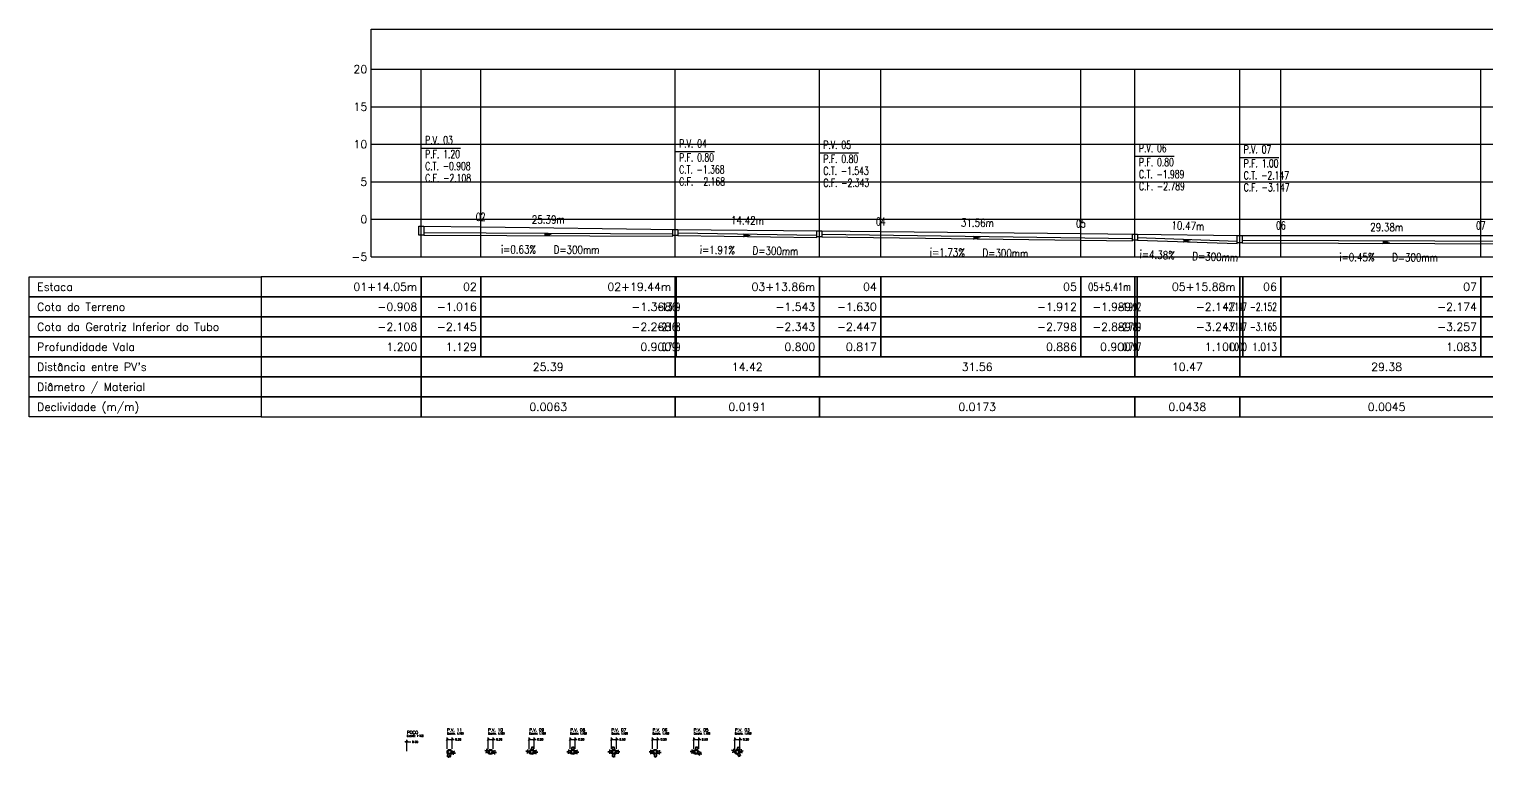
# Model space of a CAD drawing. Extents: x -6997814 to 14282083, y -16 to 289481930.
# Drawn here: x 363444.2 to 363589.9, y 7352397.7 to 7352470.5 of the extents above; entities that cross this region are included whole.
import ezdxf
from ezdxf.enums import TextEntityAlignment as Align

# ---------------------------------------------------------------- set-up
doc = ezdxf.new("R2010")
doc.units = 0
doc.header["$LTSCALE"] = 6.5
doc.header["$PDMODE"] = 3
doc.header["$PDSIZE"] = -0.3
doc.layers.get('0').update_dxf_attribs({"linetype": 'CONTINUOUS'})
doc.layers.get('Defpoints').update_dxf_attribs({"linetype": 'CONTINUOUS'})
for name, color, linetype in [('DETALHE_POCO_COT', 8, 'CONTINUOUS'), ('DETALHE_POCO_FOR', 7, 'CONTINUOUS'), ('DETALHE_POCO_TIT', 5, 'CONTINUOUS'), ('DETALHE_POCO_TUB', 4, 'CONTINUOUS'), ('DETALHE_POCO_TXT', 7, 'CONTINUOUS'), ('PS_IND_COMPRIMENTO', 7, 'CONTINUOUS'), ('PS_IND_DIAMETRO', 7, 'CONTINUOUS'), ('PS_IND_FLUXO', 3, 'CONTINUOUS'), ('PS_IND_INCLINACAO', 7, 'CONTINUOUS'), ('PS_PERFIL_CAIXAS', 7, 'CONTINUOUS'), ('PS_PERFIL_COTA_LIN', 7, 'CONTINUOUS'), ('PS_PERFIL_COTA_TXT', 5, 'CONTINUOUS'), ('PS_PERFIL_GRADE', 8, 'CONTINUOUS'), ('PS_PERFIL_TERRENO', 3, 'CONTINUOUS'), ('PS_PERFIL_TUBO', 7, 'CONTINUOUS'), ('PS_PONTOS_IDENTIFICACAO_LIN', 7, 'CONTINUOUS'), ('PS_PONTOS_IDENTIFICACAO_TXT', 7, 'CONTINUOUS')]:
    doc.layers.add(name, color=color, linetype=linetype)
doc.styles.add('ROMANS', font='romans.shx')
doc.styles.get("Standard").update_dxf_attribs({"font": 'simplex.shx'})
doc.dimstyles.get("Standard").update_dxf_attribs({"dimtxt": 0.18, "dimasz": 0.18, "dimexe": 0.18, "dimexo": 0.0625, "dimgap": 0.09, "dimtad": 0, "dimtih": 1, "dimtoh": 1, "dimdec": 4, "dimzin": 0, "dimdsep": 46, "dimtxsty": 'Standard', "dimcen": 0.09, "dimadec": 0, "dimazin": 0, "dimtfac": 1, "dimtdec": 4, "dimtofl": 0, "dimtmove": 0, "dimatfit": 3, "dimfxl": 1, "dimtolj": 1, "dimtzin": 0, "dimarcsym": 0})

# ---------------------------------------------------------------- blocks, each defined once
blk = doc.blocks.new('*U291')
at = {"layer": 'PS_PERFIL_GRADE', "linetype": 'Continuous', "lineweight": -2}
for p, q in [((0, 0), (0, 18.75)), ((0, 18.75), (241.95, 18.75)), ((5, 0), (5, 18.75)), ((10.95, 0), (10.95, 18.75)), ((30.39, 0), (30.39, 18.75)), ((30.39, 0), (30.39, 18.75)), ((44.81, 0), (44.81, 18.75)), ((44.81, 0), (44.81, 18.75)), ((50.95, 0), (50.95, 18.75)), ((70.95, 0), (70.95, 18.75)), ((76.36, 0), (76.36, 18.75)), ((76.36, 0), (76.36, 18.75)), ((86.83, 0), (86.83, 18.75)), ((86.83, 0), (86.83, 18.75)), ((90.95, 0), (90.95, 18.75)), ((110.95, 0), (110.95, 18.75)), ((0, 15), (241.95, 15)), ((0, 11.25), (241.95, 11.25)), ((0, 7.5), (241.95, 7.5)), ((0, 3.75), (241.95, 3.75)), ((0, 0), (241.95, 0))]:
    blk.add_line(p, q, dxfattribs=at)
blk.add_lwpolyline([(0, 18.75), (0, 22.75), (241.95, 22.75), (241.95, 18.75)], dxfattribs=at)
at = {"layer": 'PS_PERFIL_GRADE', "lineweight": -2, "style": 'ROMANS'}
for s, p in [('20', (-0.4, 18.75)), ('15', (-0.4, 15)), ('10', (-0.4, 11.25)), ('5', (-0.4, 7.5)), ('0', (-0.4, 3.75)), ('-5', (-0.4, 0))]:
    blk.add_text(s, height=0.8, dxfattribs=at).set_placement(p, align=Align.MIDDLE_RIGHT)
blk = doc.blocks.new('_OBLIQUE')
at = {"color": 0, "linetype": 'ByBlock'}
blk.add_line((-0.5, -0.5), (0.5, 0.5), dxfattribs=at)
blk = doc.blocks.new('*D292')
at = {"layer": 'Defpoints', "color": 0, "lineweight": -2, "transparency": 16777216}
for p in [(363481.96, 7352399.28), (363481.96, 7352398.28), (363481.96, 7352398.28)]:
    blk.add_point(p, dxfattribs=at)
at = {"layer": 'DETALHE_POCO_COT', "color": 0, "lineweight": -2, "transparency": 16777216}
for p, q in [((363481.96, 7352399.28), (363481.76, 7352399.28)), ((363481.96, 7352398.35), (363481.96, 7352399.48)), ((363481.96, 7352398.35), (363481.96, 7352399.48)), ((363481.96, 7352399.28), (363482.36, 7352399.28))]:
    blk.add_line(p, q, dxfattribs=at)
at = {"layer": 'DETALHE_POCO_COT', "color": 0, "lineweight": -2, "transparency": 16777216, "xscale": 0.2, "yscale": 0.2, "zscale": 0.2}
blk.add_blockref('_OBLIQUE', (363481.96, 7352399.28), dxfattribs=at)
at = {"layer": 'DETALHE_POCO_COT', "color": 0, "lineweight": -2, "transparency": 16777216, "xscale": 0.2, "yscale": 0.2, "zscale": 0.2, "rotation": 180}
blk.add_blockref('_OBLIQUE', (363481.96, 7352399.28), dxfattribs=at)
at = {"layer": 'DETALHE_POCO_COT', "color": 0, "lineweight": -2, "transparency": 16777216, "insert": (363482.77, 7352399.28), "char_height": 0.2, "attachment_point": 5}
blk.add_mtext('\\A1;0.00', dxfattribs=at)
blk = doc.blocks.new('*D294')
at = {"layer": 'Defpoints', "color": 0, "lineweight": -2, "transparency": 16777216}
for p in [(363486.47, 7352399.53), (363485.97, 7352398.53), (363486.47, 7352398.53)]:
    blk.add_point(p, dxfattribs=at)
at = {"layer": 'DETALHE_POCO_COT', "color": 0, "lineweight": -2, "transparency": 16777216}
for p, q in [((363485.97, 7352398.6), (363485.97, 7352399.73)), ((363485.97, 7352399.53), (363486.47, 7352399.53)), ((363486.47, 7352398.6), (363486.47, 7352399.73)), ((363486.47, 7352399.53), (363486.67, 7352399.53))]:
    blk.add_line(p, q, dxfattribs=at)
at = {"layer": 'DETALHE_POCO_COT', "color": 0, "lineweight": -2, "transparency": 16777216, "xscale": 0.2, "yscale": 0.2, "zscale": 0.2, "rotation": 180}
blk.add_blockref('_OBLIQUE', (363485.97, 7352399.53), dxfattribs=at)
at = {"layer": 'DETALHE_POCO_COT', "color": 0, "lineweight": -2, "transparency": 16777216, "xscale": 0.2, "yscale": 0.2, "zscale": 0.2}
blk.add_blockref('_OBLIQUE', (363486.47, 7352399.53), dxfattribs=at)
at = {"layer": 'DETALHE_POCO_COT', "color": 0, "lineweight": -2, "transparency": 16777216, "insert": (363487.08, 7352399.53), "char_height": 0.2, "attachment_point": 5}
blk.add_mtext('\\A1;0.50', dxfattribs=at)
blk = doc.blocks.new('*D301')
at = {"layer": 'Defpoints', "color": 0, "lineweight": -2, "transparency": 16777216}
for p in [(363490.57, 7352399.53), (363490.07, 7352398.53), (363490.57, 7352398.53)]:
    blk.add_point(p, dxfattribs=at)
at = {"layer": 'DETALHE_POCO_COT', "color": 0, "lineweight": -2, "transparency": 16777216}
for p, q in [((363490.07, 7352398.6), (363490.07, 7352399.73)), ((363490.07, 7352399.53), (363490.57, 7352399.53)), ((363490.57, 7352398.6), (363490.57, 7352399.73)), ((363490.57, 7352399.53), (363490.77, 7352399.53))]:
    blk.add_line(p, q, dxfattribs=at)
at = {"layer": 'DETALHE_POCO_COT', "color": 0, "lineweight": -2, "transparency": 16777216, "xscale": 0.2, "yscale": 0.2, "zscale": 0.2, "rotation": 180}
blk.add_blockref('_OBLIQUE', (363490.07, 7352399.53), dxfattribs=at)
at = {"layer": 'DETALHE_POCO_COT', "color": 0, "lineweight": -2, "transparency": 16777216, "xscale": 0.2, "yscale": 0.2, "zscale": 0.2}
blk.add_blockref('_OBLIQUE', (363490.57, 7352399.53), dxfattribs=at)
at = {"layer": 'DETALHE_POCO_COT', "color": 0, "lineweight": -2, "transparency": 16777216, "insert": (363491.18, 7352399.53), "char_height": 0.2, "attachment_point": 5}
blk.add_mtext('\\A1;0.50', dxfattribs=at)
blk = doc.blocks.new('*D307')
at = {"layer": 'Defpoints', "color": 0, "lineweight": -2, "transparency": 16777216}
for p in [(363494.69, 7352399.53), (363494.19, 7352398.53), (363494.69, 7352398.53)]:
    blk.add_point(p, dxfattribs=at)
at = {"layer": 'DETALHE_POCO_COT', "color": 0, "lineweight": -2, "transparency": 16777216}
for p, q in [((363494.19, 7352398.6), (363494.19, 7352399.73)), ((363494.19, 7352399.53), (363494.69, 7352399.53)), ((363494.69, 7352398.6), (363494.69, 7352399.73)), ((363494.69, 7352399.53), (363494.89, 7352399.53))]:
    blk.add_line(p, q, dxfattribs=at)
at = {"layer": 'DETALHE_POCO_COT', "color": 0, "lineweight": -2, "transparency": 16777216, "xscale": 0.2, "yscale": 0.2, "zscale": 0.2, "rotation": 180}
blk.add_blockref('_OBLIQUE', (363494.19, 7352399.53), dxfattribs=at)
at = {"layer": 'DETALHE_POCO_COT', "color": 0, "lineweight": -2, "transparency": 16777216, "xscale": 0.2, "yscale": 0.2, "zscale": 0.2}
blk.add_blockref('_OBLIQUE', (363494.69, 7352399.53), dxfattribs=at)
at = {"layer": 'DETALHE_POCO_COT', "color": 0, "lineweight": -2, "transparency": 16777216, "insert": (363495.29, 7352399.53), "char_height": 0.2, "attachment_point": 5}
blk.add_mtext('\\A1;0.50', dxfattribs=at)
blk = doc.blocks.new('*D314')
at = {"layer": 'Defpoints', "color": 0, "lineweight": -2, "transparency": 16777216}
for p in [(363498.79, 7352399.53), (363498.29, 7352398.53), (363498.79, 7352398.53)]:
    blk.add_point(p, dxfattribs=at)
at = {"layer": 'DETALHE_POCO_COT', "color": 0, "lineweight": -2, "transparency": 16777216}
for p, q in [((363498.29, 7352398.6), (363498.29, 7352399.73)), ((363498.29, 7352399.53), (363498.79, 7352399.53)), ((363498.79, 7352398.6), (363498.79, 7352399.73)), ((363498.79, 7352399.53), (363498.99, 7352399.53))]:
    blk.add_line(p, q, dxfattribs=at)
at = {"layer": 'DETALHE_POCO_COT', "color": 0, "lineweight": -2, "transparency": 16777216, "xscale": 0.2, "yscale": 0.2, "zscale": 0.2, "rotation": 180}
blk.add_blockref('_OBLIQUE', (363498.29, 7352399.53), dxfattribs=at)
at = {"layer": 'DETALHE_POCO_COT', "color": 0, "lineweight": -2, "transparency": 16777216, "xscale": 0.2, "yscale": 0.2, "zscale": 0.2}
blk.add_blockref('_OBLIQUE', (363498.79, 7352399.53), dxfattribs=at)
at = {"layer": 'DETALHE_POCO_COT', "color": 0, "lineweight": -2, "transparency": 16777216, "insert": (363499.39, 7352399.53), "char_height": 0.2, "attachment_point": 5}
blk.add_mtext('\\A1;0.50', dxfattribs=at)
blk = doc.blocks.new('*D320')
at = {"layer": 'Defpoints', "color": 0, "lineweight": -2, "transparency": 16777216}
for p in [(363502.9, 7352399.53), (363502.4, 7352398.53), (363502.9, 7352398.53)]:
    blk.add_point(p, dxfattribs=at)
at = {"layer": 'DETALHE_POCO_COT', "color": 0, "lineweight": -2, "transparency": 16777216}
for p, q in [((363502.4, 7352398.6), (363502.4, 7352399.73)), ((363502.4, 7352399.53), (363502.9, 7352399.53)), ((363502.9, 7352398.6), (363502.9, 7352399.73)), ((363502.9, 7352399.53), (363503.1, 7352399.53))]:
    blk.add_line(p, q, dxfattribs=at)
at = {"layer": 'DETALHE_POCO_COT', "color": 0, "lineweight": -2, "transparency": 16777216, "xscale": 0.2, "yscale": 0.2, "zscale": 0.2, "rotation": 180}
blk.add_blockref('_OBLIQUE', (363502.4, 7352399.53), dxfattribs=at)
at = {"layer": 'DETALHE_POCO_COT', "color": 0, "lineweight": -2, "transparency": 16777216, "xscale": 0.2, "yscale": 0.2, "zscale": 0.2}
blk.add_blockref('_OBLIQUE', (363502.9, 7352399.53), dxfattribs=at)
at = {"layer": 'DETALHE_POCO_COT', "color": 0, "lineweight": -2, "transparency": 16777216, "insert": (363503.5, 7352399.53), "char_height": 0.2, "attachment_point": 5}
blk.add_mtext('\\A1;0.50', dxfattribs=at)
blk = doc.blocks.new('*D327')
at = {"layer": 'Defpoints', "color": 0, "lineweight": -2, "transparency": 16777216}
for p in [(363507.01, 7352399.53), (363506.51, 7352398.53), (363507.01, 7352398.53)]:
    blk.add_point(p, dxfattribs=at)
at = {"layer": 'DETALHE_POCO_COT', "color": 0, "lineweight": -2, "transparency": 16777216}
for p, q in [((363506.51, 7352398.6), (363506.51, 7352399.73)), ((363506.51, 7352399.53), (363507.01, 7352399.53)), ((363507.01, 7352398.6), (363507.01, 7352399.73)), ((363507.01, 7352399.53), (363507.21, 7352399.53))]:
    blk.add_line(p, q, dxfattribs=at)
at = {"layer": 'DETALHE_POCO_COT', "color": 0, "lineweight": -2, "transparency": 16777216, "xscale": 0.2, "yscale": 0.2, "zscale": 0.2, "rotation": 180}
blk.add_blockref('_OBLIQUE', (363506.51, 7352399.53), dxfattribs=at)
at = {"layer": 'DETALHE_POCO_COT', "color": 0, "lineweight": -2, "transparency": 16777216, "xscale": 0.2, "yscale": 0.2, "zscale": 0.2}
blk.add_blockref('_OBLIQUE', (363507.01, 7352399.53), dxfattribs=at)
at = {"layer": 'DETALHE_POCO_COT', "color": 0, "lineweight": -2, "transparency": 16777216, "insert": (363507.62, 7352399.53), "char_height": 0.2, "attachment_point": 5}
blk.add_mtext('\\A1;0.50', dxfattribs=at)
blk = doc.blocks.new('*D334')
at = {"layer": 'Defpoints', "color": 0, "lineweight": -2, "transparency": 16777216}
for p in [(363511.13, 7352399.53), (363510.63, 7352398.53), (363511.13, 7352398.53)]:
    blk.add_point(p, dxfattribs=at)
at = {"layer": 'DETALHE_POCO_COT', "color": 0, "lineweight": -2, "transparency": 16777216}
for p, q in [((363510.63, 7352398.6), (363510.63, 7352399.73)), ((363510.63, 7352399.53), (363511.13, 7352399.53)), ((363511.13, 7352398.6), (363511.13, 7352399.73)), ((363511.13, 7352399.53), (363511.33, 7352399.53))]:
    blk.add_line(p, q, dxfattribs=at)
at = {"layer": 'DETALHE_POCO_COT', "color": 0, "lineweight": -2, "transparency": 16777216, "xscale": 0.2, "yscale": 0.2, "zscale": 0.2, "rotation": 180}
blk.add_blockref('_OBLIQUE', (363510.63, 7352399.53), dxfattribs=at)
at = {"layer": 'DETALHE_POCO_COT', "color": 0, "lineweight": -2, "transparency": 16777216, "xscale": 0.2, "yscale": 0.2, "zscale": 0.2}
blk.add_blockref('_OBLIQUE', (363511.13, 7352399.53), dxfattribs=at)
at = {"layer": 'DETALHE_POCO_COT', "color": 0, "lineweight": -2, "transparency": 16777216, "insert": (363511.73, 7352399.53), "char_height": 0.2, "attachment_point": 5}
blk.add_mtext('\\A1;0.50', dxfattribs=at)
blk = doc.blocks.new('*D341')
at = {"layer": 'Defpoints', "color": 0, "lineweight": -2, "transparency": 16777216}
for p in [(363515.24, 7352399.53), (363514.74, 7352398.53), (363515.24, 7352398.53)]:
    blk.add_point(p, dxfattribs=at)
at = {"layer": 'DETALHE_POCO_COT', "color": 0, "lineweight": -2, "transparency": 16777216}
for p, q in [((363514.74, 7352398.6), (363514.74, 7352399.73)), ((363514.74, 7352399.53), (363515.24, 7352399.53)), ((363515.24, 7352398.6), (363515.24, 7352399.73)), ((363515.24, 7352399.53), (363515.44, 7352399.53))]:
    blk.add_line(p, q, dxfattribs=at)
at = {"layer": 'DETALHE_POCO_COT', "color": 0, "lineweight": -2, "transparency": 16777216, "xscale": 0.2, "yscale": 0.2, "zscale": 0.2, "rotation": 180}
blk.add_blockref('_OBLIQUE', (363514.74, 7352399.53), dxfattribs=at)
at = {"layer": 'DETALHE_POCO_COT', "color": 0, "lineweight": -2, "transparency": 16777216, "xscale": 0.2, "yscale": 0.2, "zscale": 0.2}
blk.add_blockref('_OBLIQUE', (363515.24, 7352399.53), dxfattribs=at)
at = {"layer": 'DETALHE_POCO_COT', "color": 0, "lineweight": -2, "transparency": 16777216, "insert": (363515.85, 7352399.53), "char_height": 0.2, "attachment_point": 5}
blk.add_mtext('\\A1;0.50', dxfattribs=at)

msp = doc.modelspace()

# ---------------------------------------------------------------- linework, layer by layer
at = {"layer": 'DETALHE_POCO_FOR', "linetype": 'Continuous', "lineweight": -2}
for centre, radius in [((363486.22385, 7352398.2806), 0.25), ((363486.22385, 7352398.2806), 0.15), ((363490.32242, 7352398.2806), 0.25), ((363490.32242, 7352398.2806), 0.15), ((363494.43671, 7352398.2806), 0.25), ((363494.43671, 7352398.2806), 0.15), ((363498.53528, 7352398.2806), 0.25), ((363498.53528, 7352398.2806), 0.15), ((363502.64956, 7352398.2806), 0.25), ((363502.64956, 7352398.2806), 0.15), ((363506.76385, 7352398.2806), 0.25), ((363506.76385, 7352398.2806), 0.15), ((363510.87814, 7352398.2806), 0.25), ((363510.87814, 7352398.2806), 0.15), ((363514.99242, 7352398.2806), 0.25), ((363514.99242, 7352398.2806), 0.15)]:
    msp.add_circle(centre, radius, dxfattribs=at)
at = {"layer": 'DETALHE_POCO_TUB', "linetype": 'Continuous', "lineweight": -2}
for points in [[(363494.62501, 7352398.70137), (363494.56478, 7352398.40747), (363494.36885, 7352398.44762), (363494.42908, 7352398.74152)], [(363494.66419, 7352398.69334), (363494.54664, 7352398.71743), (363494.54712, 7352398.81941), (363494.50697, 7352398.62348), (363494.50745, 7352398.72546), (363494.38989, 7352398.74955)], [(363498.69755, 7352398.72306), (363498.5777, 7352398.72904), (363498.56271, 7352398.82992), (363498.55274, 7352398.63017), (363498.53775, 7352398.73104), (363498.4179, 7352398.73703)], [(363498.6576, 7352398.72505), (363498.64264, 7352398.42543), (363498.44289, 7352398.4354), (363498.45785, 7352398.73503)], [(363502.69883, 7352398.7493), (363502.58115, 7352398.72582), (363502.54197, 7352398.81998), (363502.58109, 7352398.62384), (363502.54192, 7352398.718), (363502.42424, 7352398.69452)], [(363502.6596, 7352398.74147), (363502.71829, 7352398.44727), (363502.52215, 7352398.40814), (363502.46346, 7352398.70235)], [(363511.0637, 7352398.71381), (363510.94434, 7352398.72616), (363510.93474, 7352398.82768), (363510.91415, 7352398.62874), (363510.90455, 7352398.73027), (363510.78519, 7352398.74262)], [(363511.02392, 7352398.71792), (363510.99304, 7352398.41952), (363510.7941, 7352398.4401), (363510.82498, 7352398.7385)], [(363515.22651, 7352398.67772), (363515.13386, 7352398.39239), (363514.94363, 7352398.45415), (363515.03628, 7352398.73949)], [(363515.26455, 7352398.66537), (363515.15042, 7352398.70243), (363515.16228, 7352398.80372), (363515.10051, 7352398.61349), (363515.11237, 7352398.71478), (363514.99824, 7352398.75184)], [(363485.94236, 7352397.8715), (363486.11988, 7352397.84175), (363486.12468, 7352397.68886), (363486.17426, 7352397.98473), (363486.17906, 7352397.83183), (363486.35658, 7352397.80208)], [(363486.00153, 7352397.86159), (363486.05112, 7352398.15746), (363486.34699, 7352398.10787), (363486.29741, 7352397.812)], [(363486.63224, 7352398.03933), (363486.33895, 7352398.10241), (363486.40204, 7352398.3957), (363486.69533, 7352398.33262)], [(363486.61963, 7352397.98067), (363486.65748, 7352398.15664), (363486.81043, 7352398.15443), (363486.51714, 7352398.21752), (363486.6701, 7352398.2153), (363486.70795, 7352398.39128)], [(363489.92664, 7352398.58054), (363489.88879, 7352398.40456), (363489.73584, 7352398.40678), (363490.02913, 7352398.34369), (363489.87617, 7352398.3459), (363489.83832, 7352398.16993)], [(363489.91403, 7352398.52188), (363490.20732, 7352398.45879), (363490.14423, 7352398.1655), (363489.85094, 7352398.22859)], [(363490.75574, 7352398.08764), (363490.45716, 7352398.11675), (363490.48627, 7352398.41534), (363490.78485, 7352398.38623)], [(363490.74992, 7352398.02793), (363490.76739, 7352398.20708), (363490.91959, 7352398.22238), (363490.62101, 7352398.25149), (363490.77321, 7352398.26679), (363490.79068, 7352398.44594)], [(363494.00921, 7352398.53328), (363493.99174, 7352398.35413), (363493.83954, 7352398.33883), (363494.13812, 7352398.30972), (363493.98592, 7352398.29441), (363493.96845, 7352398.11526)], [(363494.00339, 7352398.47356), (363494.30197, 7352398.44445), (363494.27286, 7352398.14587), (363493.97427, 7352398.17498)], [(363494.88045, 7352398.11301), (363494.58069, 7352398.12481), (363494.5925, 7352398.42458), (363494.89226, 7352398.41277)], [(363494.87809, 7352398.05305), (363494.88518, 7352398.23291), (363495.03624, 7352398.25699), (363494.73647, 7352398.26879), (363494.88754, 7352398.29287), (363494.89462, 7352398.47273)], [(363498.09389, 7352398.50815), (363498.08681, 7352398.32829), (363497.93574, 7352398.30422), (363498.23551, 7352398.29241), (363498.08445, 7352398.26834), (363498.07736, 7352398.08848)], [(363498.09153, 7352398.4482), (363498.3913, 7352398.43639), (363498.37949, 7352398.13662), (363498.07972, 7352398.14843)], [(363498.97895, 7352398.1128), (363498.67918, 7352398.12475), (363498.69113, 7352398.42451), (363498.9909, 7352398.41256)], [(363498.97656, 7352398.05285), (363498.98373, 7352398.2327), (363499.1348, 7352398.2567), (363498.83504, 7352398.26865), (363498.98612, 7352398.29265), (363498.99329, 7352398.47251)], [(363502.20829, 7352398.50836), (363502.20112, 7352398.3285), (363502.05004, 7352398.3045), (363502.3498, 7352398.29255), (363502.19873, 7352398.26855), (363502.19156, 7352398.08869)], [(363502.2059, 7352398.44841), (363502.50566, 7352398.43646), (363502.49371, 7352398.1367), (363502.19395, 7352398.14865)], [(363502.48177, 7352397.84021), (363502.60154, 7352397.83273), (363502.61526, 7352397.73167), (363502.62774, 7352397.93128), (363502.64146, 7352397.83023), (363502.76123, 7352397.82275)], [(363502.52169, 7352397.83772), (363502.5404, 7352398.13713), (363502.74001, 7352398.12466), (363502.72131, 7352397.82524)], [(363503.10039, 7352398.13309), (363502.80039, 7352398.13143), (363502.79873, 7352398.43143), (363503.09873, 7352398.43309)], [(363503.10072, 7352398.07309), (363503.09972, 7352398.25309), (363503.24955, 7352398.28392), (363502.94956, 7352398.28226), (363503.09939, 7352398.31309), (363503.0984, 7352398.49309)], [(363506.3127, 7352398.48811), (363506.31369, 7352398.30812), (363506.16386, 7352398.27729), (363506.46385, 7352398.27894), (363506.31402, 7352398.24812), (363506.31502, 7352398.06812)], [(363506.31303, 7352398.42811), (363506.61302, 7352398.42977), (363506.61468, 7352398.12978), (363506.31469, 7352398.12812)], [(363506.66765, 7352397.81925), (363506.78709, 7352397.83076), (363506.81659, 7352397.73314), (363506.79741, 7352397.93222), (363506.82691, 7352397.83459), (363506.94635, 7352397.8461)], [(363506.70746, 7352397.82309), (363506.67869, 7352398.1217), (363506.87777, 7352398.14088), (363506.90654, 7352397.84227)], [(363507.20115, 7352398.09684), (363506.90202, 7352398.11964), (363506.92482, 7352398.41877), (363507.22395, 7352398.39597)], [(363507.19659, 7352398.03701), (363507.21027, 7352398.21649), (363507.36211, 7352398.23501), (363507.06298, 7352398.2578), (363507.21483, 7352398.27632), (363507.22851, 7352398.4558)], [(363510.4454, 7352398.52419), (363510.43172, 7352398.34471), (363510.27987, 7352398.3262), (363510.579, 7352398.3034), (363510.42716, 7352398.28489), (363510.41348, 7352398.10541)], [(363510.44084, 7352398.46437), (363510.73997, 7352398.44157), (363510.71717, 7352398.14244), (363510.41804, 7352398.16523)], [(363511.23783, 7352397.97138), (363510.96017, 7352398.08497), (363511.07376, 7352398.36264), (363511.35143, 7352398.24904)], [(363511.21511, 7352397.91585), (363511.28327, 7352398.08244), (363511.43346, 7352398.05341), (363511.1558, 7352398.16701), (363511.30599, 7352398.13798), (363511.37414, 7352398.30457)], [(363514.61636, 7352398.60492), (363514.56748, 7352398.43168), (363514.41497, 7352398.44355), (363514.7037, 7352398.36208), (363514.55119, 7352398.37394), (363514.5023, 7352398.2007)], [(363514.60007, 7352398.54717), (363514.8888, 7352398.4657), (363514.80732, 7352398.17698), (363514.5186, 7352398.25845)], [(363515.14867, 7352397.84691), (363514.98818, 7352398.10038), (363515.15715, 7352398.20737), (363515.31764, 7352397.9539)], [(363515.46241, 7352398.21648), (363515.16759, 7352398.16096), (363515.11207, 7352398.45577), (363515.40688, 7352398.5113)], [(363515.11487, 7352397.82551), (363515.21626, 7352397.88971), (363515.28665, 7352397.81592), (363515.17966, 7352397.9849), (363515.25005, 7352397.91111), (363515.35144, 7352397.9753)], [(363515.47351, 7352398.15752), (363515.4402, 7352398.33441), (363515.58205, 7352398.39165), (363515.28724, 7352398.33613), (363515.42909, 7352398.39337), (363515.39578, 7352398.57026)]]:
    msp.add_lwpolyline(points, dxfattribs=at)
at = {"layer": 'PS_IND_FLUXO', "lineweight": -2}
for points in [[(363495.67871, 7352449.98307, 0.4, 0, 0), (363496.4787, 7352449.97921, 0, 0, 0)], [(363515.58136, 7352449.89895, 0.4, 0, 0), (363516.38127, 7352449.88709, 0, 0, 0)], [(363538.56821, 7352449.66542, 0.4, 0, 0), (363539.36814, 7352449.65487, 0, 0, 0)], [(363559.58137, 7352449.37242, 0.4, 0, 0), (363560.3809, 7352449.34487, 0, 0, 0)], [(363579.50487, 7352449.2134, 0.4, 0, 0), (363580.30487, 7352449.21064, 0, 0, 0)]]:
    msp.add_lwpolyline(points, format="xyseb", dxfattribs=at)
at = {"layer": 'PS_PERFIL_CAIXAS', "linetype": 'Continuous', "lineweight": -2}
for points in [[(363483.13367, 7352450.82864), (363483.63367, 7352450.82864), (363483.63367, 7352449.92864), (363483.13367, 7352449.92864)], [(363508.52374, 7352450.48364), (363509.02374, 7352450.48364), (363509.02374, 7352449.88364), (363508.52374, 7352449.88364)], [(363522.93889, 7352450.35239), (363523.43889, 7352450.35239), (363523.43889, 7352449.75239), (363522.93889, 7352449.75239)], [(363554.49747, 7352450.01789), (363554.99747, 7352450.01789), (363554.99747, 7352449.41789), (363554.49747, 7352449.41789)], [(363564.9648, 7352449.89939), (363565.4648, 7352449.89939), (363565.4648, 7352449.14939), (363564.9648, 7352449.14939)]]:
    msp.add_lwpolyline(points, close=True, dxfattribs=at)
at = {"layer": 'PS_PERFIL_COTA_LIN', "linetype": 'Continuous', "lineweight": -2}
for points in [[(363467.38367, 7352445.75964), (363467.38367, 7352443.75964), (363444.18367, 7352443.75964), (363444.18367, 7352445.75964)], [(363467.38367, 7352445.75964), (363467.38367, 7352443.75964), (363483.38367, 7352443.75964), (363483.38367, 7352445.75964)], [(363483.38367, 7352445.75964), (363483.38367, 7352443.75964), (363489.33262, 7352443.75964), (363489.33262, 7352445.75964)], [(363489.33262, 7352445.75964), (363489.33262, 7352443.75964), (363508.77374, 7352443.75964), (363508.77374, 7352445.75964)], [(363508.77374, 7352445.75964), (363508.77374, 7352443.75964), (363508.87374, 7352443.75964), (363508.87374, 7352445.75964)], [(363508.87374, 7352445.75964), (363508.87374, 7352443.75964), (363523.18889, 7352443.75964), (363523.18889, 7352445.75964)], [(363523.18889, 7352445.75964), (363523.18889, 7352443.75964), (363529.33262, 7352443.75964), (363529.33262, 7352445.75964)], [(363529.33262, 7352445.75964), (363529.33262, 7352443.75964), (363549.33262, 7352443.75964), (363549.33262, 7352445.75964)], [(363549.33262, 7352445.75964), (363549.33262, 7352443.75964), (363554.74747, 7352443.75964), (363554.74747, 7352445.75964)], [(363554.74747, 7352445.75964), (363554.74747, 7352443.75964), (363554.94747, 7352443.75964), (363554.94747, 7352445.75964)], [(363554.94747, 7352445.75964), (363554.94747, 7352443.75964), (363565.2148, 7352443.75964), (363565.2148, 7352445.75964)], [(363565.2148, 7352445.75964), (363565.2148, 7352443.75964), (363565.5148, 7352443.75964), (363565.5148, 7352445.75964)], [(363565.5148, 7352445.75964), (363565.5148, 7352443.75964), (363569.33262, 7352443.75964), (363569.33262, 7352445.75964)], [(363569.33262, 7352445.75964), (363569.33262, 7352443.75964), (363589.33262, 7352443.75964), (363589.33262, 7352445.75964)], [(363589.33262, 7352445.75964), (363589.33262, 7352443.75964), (363594.59494, 7352443.75964), (363594.59494, 7352445.75964)], [(363467.38367, 7352443.75964), (363467.38367, 7352441.75964), (363444.18367, 7352441.75964), (363444.18367, 7352443.75964)], [(363467.38367, 7352443.75964), (363467.38367, 7352441.75964), (363483.38367, 7352441.75964), (363483.38367, 7352443.75964)], [(363483.38367, 7352443.75964), (363483.38367, 7352441.75964), (363489.33262, 7352441.75964), (363489.33262, 7352443.75964)], [(363489.33262, 7352443.75964), (363489.33262, 7352441.75964), (363508.77374, 7352441.75964), (363508.77374, 7352443.75964)], [(363508.77374, 7352443.75964), (363508.77374, 7352441.75964), (363508.87374, 7352441.75964), (363508.87374, 7352443.75964)], [(363508.87374, 7352443.75964), (363508.87374, 7352441.75964), (363523.18889, 7352441.75964), (363523.18889, 7352443.75964)], [(363523.18889, 7352443.75964), (363523.18889, 7352441.75964), (363529.33262, 7352441.75964), (363529.33262, 7352443.75964)], [(363529.33262, 7352443.75964), (363529.33262, 7352441.75964), (363549.33262, 7352441.75964), (363549.33262, 7352443.75964)], [(363549.33262, 7352443.75964), (363549.33262, 7352441.75964), (363554.74747, 7352441.75964), (363554.74747, 7352443.75964)], [(363554.74747, 7352443.75964), (363554.74747, 7352441.75964), (363554.94747, 7352441.75964), (363554.94747, 7352443.75964)], [(363554.94747, 7352443.75964), (363554.94747, 7352441.75964), (363565.2148, 7352441.75964), (363565.2148, 7352443.75964)], [(363565.2148, 7352443.75964), (363565.2148, 7352441.75964), (363565.5148, 7352441.75964), (363565.5148, 7352443.75964)], [(363565.5148, 7352443.75964), (363565.5148, 7352441.75964), (363569.33262, 7352441.75964), (363569.33262, 7352443.75964)], [(363569.33262, 7352443.75964), (363569.33262, 7352441.75964), (363589.33262, 7352441.75964), (363589.33262, 7352443.75964)], [(363589.33262, 7352443.75964), (363589.33262, 7352441.75964), (363594.59494, 7352441.75964), (363594.59494, 7352443.75964)], [(363467.38367, 7352441.75964), (363467.38367, 7352439.75964), (363444.18367, 7352439.75964), (363444.18367, 7352441.75964)], [(363467.38367, 7352441.75964), (363467.38367, 7352439.75964), (363483.38367, 7352439.75964), (363483.38367, 7352441.75964)], [(363483.38367, 7352441.75964), (363483.38367, 7352439.75964), (363489.33262, 7352439.75964), (363489.33262, 7352441.75964)], [(363489.33262, 7352441.75964), (363489.33262, 7352439.75964), (363508.77374, 7352439.75964), (363508.77374, 7352441.75964)], [(363508.77374, 7352441.75964), (363508.77374, 7352439.75964), (363508.87374, 7352439.75964), (363508.87374, 7352441.75964)], [(363508.87374, 7352441.75964), (363508.87374, 7352439.75964), (363523.18889, 7352439.75964), (363523.18889, 7352441.75964)], [(363523.18889, 7352441.75964), (363523.18889, 7352439.75964), (363529.33262, 7352439.75964), (363529.33262, 7352441.75964)], [(363529.33262, 7352441.75964), (363529.33262, 7352439.75964), (363549.33262, 7352439.75964), (363549.33262, 7352441.75964)], [(363549.33262, 7352441.75964), (363549.33262, 7352439.75964), (363554.74747, 7352439.75964), (363554.74747, 7352441.75964)], [(363554.74747, 7352441.75964), (363554.74747, 7352439.75964), (363554.94747, 7352439.75964), (363554.94747, 7352441.75964)], [(363554.94747, 7352441.75964), (363554.94747, 7352439.75964), (363565.2148, 7352439.75964), (363565.2148, 7352441.75964)], [(363565.2148, 7352441.75964), (363565.2148, 7352439.75964), (363565.5148, 7352439.75964), (363565.5148, 7352441.75964)], [(363565.5148, 7352441.75964), (363565.5148, 7352439.75964), (363569.33262, 7352439.75964), (363569.33262, 7352441.75964)], [(363569.33262, 7352441.75964), (363569.33262, 7352439.75964), (363589.33262, 7352439.75964), (363589.33262, 7352441.75964)], [(363589.33262, 7352441.75964), (363589.33262, 7352439.75964), (363594.59494, 7352439.75964), (363594.59494, 7352441.75964)], [(363467.38367, 7352439.75964), (363467.38367, 7352437.75964), (363444.18367, 7352437.75964), (363444.18367, 7352439.75964)], [(363467.38367, 7352439.75964), (363467.38367, 7352437.75964), (363483.38367, 7352437.75964), (363483.38367, 7352439.75964)], [(363483.38367, 7352439.75964), (363483.38367, 7352437.75964), (363489.33262, 7352437.75964), (363489.33262, 7352439.75964)], [(363489.33262, 7352439.75964), (363489.33262, 7352437.75964), (363508.77374, 7352437.75964), (363508.77374, 7352439.75964)], [(363508.77374, 7352439.75964), (363508.77374, 7352437.75964), (363508.87374, 7352437.75964), (363508.87374, 7352439.75964)], [(363508.87374, 7352439.75964), (363508.87374, 7352437.75964), (363523.18889, 7352437.75964), (363523.18889, 7352439.75964)], [(363523.18889, 7352439.75964), (363523.18889, 7352437.75964), (363529.33262, 7352437.75964), (363529.33262, 7352439.75964)], [(363529.33262, 7352439.75964), (363529.33262, 7352437.75964), (363549.33262, 7352437.75964), (363549.33262, 7352439.75964)], [(363549.33262, 7352439.75964), (363549.33262, 7352437.75964), (363554.74747, 7352437.75964), (363554.74747, 7352439.75964)], [(363554.74747, 7352439.75964), (363554.74747, 7352437.75964), (363554.94747, 7352437.75964), (363554.94747, 7352439.75964)], [(363554.94747, 7352439.75964), (363554.94747, 7352437.75964), (363565.2148, 7352437.75964), (363565.2148, 7352439.75964)], [(363565.2148, 7352439.75964), (363565.2148, 7352437.75964), (363565.5148, 7352437.75964), (363565.5148, 7352439.75964)], [(363565.5148, 7352439.75964), (363565.5148, 7352437.75964), (363569.33262, 7352437.75964), (363569.33262, 7352439.75964)], [(363569.33262, 7352439.75964), (363569.33262, 7352437.75964), (363589.33262, 7352437.75964), (363589.33262, 7352439.75964)], [(363589.33262, 7352439.75964), (363589.33262, 7352437.75964), (363594.59494, 7352437.75964), (363594.59494, 7352439.75964)], [(363467.38367, 7352437.75964), (363467.38367, 7352435.75964), (363444.18367, 7352435.75964), (363444.18367, 7352437.75964)], [(363467.38367, 7352437.75964), (363467.38367, 7352435.75964), (363483.38367, 7352435.75964), (363483.38367, 7352437.75964)], [(363483.38367, 7352437.75964), (363483.38367, 7352435.75964), (363508.77374, 7352435.75964), (363508.77374, 7352437.75964)], [(363508.77374, 7352437.75964), (363508.77374, 7352435.75964), (363523.18889, 7352435.75964), (363523.18889, 7352437.75964)], [(363523.18889, 7352437.75964), (363523.18889, 7352435.75964), (363554.74747, 7352435.75964), (363554.74747, 7352437.75964)], [(363554.74747, 7352437.75964), (363554.74747, 7352435.75964), (363565.2148, 7352435.75964), (363565.2148, 7352437.75964)], [(363565.2148, 7352437.75964), (363565.2148, 7352435.75964), (363594.59494, 7352435.75964), (363594.59494, 7352437.75964)], [(363467.38367, 7352435.75964), (363467.38367, 7352433.75964), (363444.18367, 7352433.75964), (363444.18367, 7352435.75964)], [(363467.38367, 7352435.75964), (363467.38367, 7352433.75964), (363483.38367, 7352433.75964), (363483.38367, 7352435.75964)], [(363483.38367, 7352435.75964), (363483.38367, 7352433.75964), (363715.33413, 7352433.75964), (363715.33413, 7352435.75964)], [(363467.38367, 7352433.75964), (363467.38367, 7352431.75964), (363444.18367, 7352431.75964), (363444.18367, 7352433.75964)], [(363467.38367, 7352433.75964), (363467.38367, 7352431.75964), (363483.38367, 7352431.75964), (363483.38367, 7352433.75964)], [(363483.38367, 7352433.75964), (363483.38367, 7352431.75964), (363508.77374, 7352431.75964), (363508.77374, 7352433.75964)], [(363508.77374, 7352433.75964), (363508.77374, 7352431.75964), (363523.18889, 7352431.75964), (363523.18889, 7352433.75964)], [(363523.18889, 7352433.75964), (363523.18889, 7352431.75964), (363554.74747, 7352431.75964), (363554.74747, 7352433.75964)], [(363554.74747, 7352433.75964), (363554.74747, 7352431.75964), (363565.2148, 7352431.75964), (363565.2148, 7352433.75964)], [(363565.2148, 7352433.75964), (363565.2148, 7352431.75964), (363594.59494, 7352431.75964), (363594.59494, 7352433.75964)]]:
    msp.add_lwpolyline(points, close=True, dxfattribs=at)
for points in [[(363483.38367, 7352437.75964), (363489.33262, 7352437.75964)], [(363489.33262, 7352437.75964), (363508.77374, 7352437.75964)], [(363523.18889, 7352437.75964), (363529.33262, 7352437.75964)], [(363529.33262, 7352437.75964), (363549.33262, 7352437.75964)], [(363549.33262, 7352437.75964), (363554.74747, 7352437.75964)], [(363554.94747, 7352437.75964), (363565.2148, 7352437.75964)], [(363565.5148, 7352437.75964), (363569.33262, 7352437.75964)], [(363569.33262, 7352437.75964), (363589.33262, 7352437.75964)], [(363467.38367, 7352435.75964), (363483.38367, 7352435.75964)], [(363483.38367, 7352435.75964), (363489.33262, 7352435.75964)], [(363483.38367, 7352435.75964), (363489.33262, 7352435.75964)], [(363489.33262, 7352435.75964), (363508.77374, 7352435.75964)], [(363489.33262, 7352435.75964), (363508.77374, 7352435.75964)], [(363508.77374, 7352435.75964), (363508.87374, 7352435.75964)], [(363508.87374, 7352435.75964), (363523.18889, 7352435.75964)], [(363523.18889, 7352435.75964), (363529.33262, 7352435.75964)], [(363523.18889, 7352435.75964), (363529.33262, 7352435.75964)], [(363529.33262, 7352435.75964), (363549.33262, 7352435.75964)], [(363529.33262, 7352435.75964), (363549.33262, 7352435.75964)], [(363549.33262, 7352435.75964), (363554.74747, 7352435.75964)], [(363549.33262, 7352435.75964), (363554.74747, 7352435.75964)], [(363554.74747, 7352435.75964), (363554.94747, 7352435.75964)], [(363554.94747, 7352435.75964), (363565.2148, 7352435.75964)], [(363554.94747, 7352435.75964), (363565.2148, 7352435.75964)], [(363565.2148, 7352435.75964), (363565.5148, 7352435.75964)], [(363565.5148, 7352435.75964), (363569.33262, 7352435.75964)], [(363565.5148, 7352435.75964), (363569.33262, 7352435.75964)], [(363569.33262, 7352435.75964), (363589.33262, 7352435.75964)], [(363569.33262, 7352435.75964), (363589.33262, 7352435.75964)], [(363589.33262, 7352435.75964), (363594.59494, 7352435.75964)], [(363467.38367, 7352433.75964), (363483.38367, 7352433.75964)], [(363483.38367, 7352433.75964), (363489.33262, 7352433.75964)], [(363483.38367, 7352433.75964), (363489.33262, 7352433.75964)], [(363489.33262, 7352433.75964), (363508.77374, 7352433.75964)], [(363489.33262, 7352433.75964), (363508.77374, 7352433.75964)], [(363508.77374, 7352433.75964), (363508.87374, 7352433.75964)], [(363508.87374, 7352433.75964), (363523.18889, 7352433.75964)], [(363523.18889, 7352433.75964), (363529.33262, 7352433.75964)], [(363523.18889, 7352433.75964), (363529.33262, 7352433.75964)], [(363529.33262, 7352433.75964), (363549.33262, 7352433.75964)], [(363529.33262, 7352433.75964), (363549.33262, 7352433.75964)], [(363549.33262, 7352433.75964), (363554.74747, 7352433.75964)], [(363549.33262, 7352433.75964), (363554.74747, 7352433.75964)], [(363554.74747, 7352433.75964), (363554.94747, 7352433.75964)], [(363554.94747, 7352433.75964), (363565.2148, 7352433.75964)], [(363554.94747, 7352433.75964), (363565.2148, 7352433.75964)], [(363565.2148, 7352433.75964), (363565.5148, 7352433.75964)], [(363565.5148, 7352433.75964), (363569.33262, 7352433.75964)], [(363565.5148, 7352433.75964), (363569.33262, 7352433.75964)], [(363569.33262, 7352433.75964), (363589.33262, 7352433.75964)], [(363569.33262, 7352433.75964), (363589.33262, 7352433.75964)], [(363589.33262, 7352433.75964), (363594.59494, 7352433.75964)], [(363483.38367, 7352431.75964), (363489.33262, 7352431.75964)], [(363489.33262, 7352431.75964), (363508.77374, 7352431.75964)], [(363523.18889, 7352431.75964), (363529.33262, 7352431.75964)], [(363529.33262, 7352431.75964), (363549.33262, 7352431.75964)], [(363549.33262, 7352431.75964), (363554.74747, 7352431.75964)], [(363554.94747, 7352431.75964), (363565.2148, 7352431.75964)], [(363565.5148, 7352431.75964), (363569.33262, 7352431.75964)], [(363569.33262, 7352431.75964), (363589.33262, 7352431.75964)]]:
    msp.add_lwpolyline(points, dxfattribs=at)
at = {"layer": 'PS_PERFIL_TERRENO', "linetype": 'Continuous', "lineweight": -2}
msp.add_lwpolyline([(363483.38367, 7352450.82864), (363483.38367, 7352450.82864), (363483.38367, 7352450.82864), (363489.33262, 7352450.74781), (363489.33262, 7352450.74781), (363508.77374, 7352450.48364), (363508.77374, 7352450.48364), (363508.77374, 7352450.48364), (363508.77374, 7352450.48364), (363508.77374, 7352450.48364), (363523.18889, 7352450.35239), (363523.18889, 7352450.35239), (363523.18889, 7352450.35239), (363523.18889, 7352450.35239), (363523.18889, 7352450.35239), (363529.33262, 7352450.28727), (363529.33262, 7352450.28727), (363549.33262, 7352450.07529), (363549.33262, 7352450.07529), (363554.74747, 7352450.01789), (363554.74747, 7352450.01789), (363554.74747, 7352450.01789), (363554.74747, 7352450.01789), (363554.74747, 7352450.01789), (363565.2148, 7352449.89939), (363565.2148, 7352449.89939), (363565.2148, 7352449.89939), (363565.2148, 7352449.89939), (363565.2148, 7352449.89939), (363569.33262, 7352449.89592), (363569.33262, 7352449.89592), (363589.33262, 7352449.87907), (363589.33262, 7352449.87907), (363594.59494, 7352449.87464)], dxfattribs=at)
at = {"layer": 'PS_PERFIL_TUBO', "linetype": 'Continuous', "lineweight": -2}
for points in [[(363483.63367, 7352449.92864), (363508.52374, 7352449.80864), (363508.52374, 7352450.03364), (363483.63367, 7352450.15364)], [(363509.02374, 7352449.88364), (363522.93889, 7352449.67739), (363522.93889, 7352449.90239), (363509.02374, 7352450.10864)], [(363523.43889, 7352449.75239), (363554.49747, 7352449.34289), (363554.49747, 7352449.56789), (363523.43889, 7352449.97739)], [(363554.99747, 7352449.41789), (363564.9648, 7352449.07439), (363564.9648, 7352449.29939), (363554.99747, 7352449.64289)], [(363565.4648, 7352449.14939), (363594.34494, 7352449.04964), (363594.34494, 7352449.27464), (363565.4648, 7352449.37439)]]:
    msp.add_lwpolyline(points, close=True, dxfattribs=at)
at = {"layer": 'PS_PONTOS_IDENTIFICACAO_LIN', "linetype": 'Continuous', "lineweight": -2}
for points in [[(363483.38367, 7352450.82864), (363483.38367, 7352458.62864), (363487.30367, 7352458.62864)], [(363508.77374, 7352450.48364), (363508.77374, 7352458.28364), (363512.69374, 7352458.28364)], [(363523.18889, 7352450.35239), (363523.18889, 7352458.15239), (363527.10889, 7352458.15239)], [(363554.74747, 7352450.01789), (363554.74747, 7352457.81789), (363558.66747, 7352457.81789)], [(363565.2148, 7352449.89939), (363565.2148, 7352457.69939), (363569.1348, 7352457.69939)]]:
    msp.add_lwpolyline(points, dxfattribs=at)

# ---------------------------------------------------------------- block references
at = {"layer": 'PS_PERFIL_GRADE', "lineweight": -2}
msp.add_blockref('*U291', (363478.38367, 7352447.75964), dxfattribs=at)

# ---------------------------------------------------------------- texts
at = {"layer": 'DETALHE_POCO_FOR', "linetype": 'Continuous', "lineweight": -2, "style": 'ROMANS', "width": 0.8}
msp.add_text('Escala: 1:100', height=0.2, dxfattribs=at).set_placement((363481.96099, 7352399.7806))
at = {"layer": 'DETALHE_POCO_TIT', "linetype": 'Continuous', "lineweight": -2, "style": 'ROMANS'}
for s, p in [('POÇO', (363481.96099, 7352400.0806)), ('P.V. 11', (363485.97385, 7352400.3306)), ('P.V. 10', (363490.07242, 7352400.3306)), ('P.V. 09', (363494.18671, 7352400.3306)), ('P.V. 08', (363498.28528, 7352400.3306)), ('P.V. 07', (363502.39956, 7352400.3306)), ('P.V. 06', (363506.51385, 7352400.3306)), ('P.V. 05', (363510.62814, 7352400.3306)), ('P.V. 03', (363514.74242, 7352400.3306))]:
    msp.add_text(s, height=0.3, dxfattribs=at).set_placement(p)
at = {"layer": 'DETALHE_POCO_TXT', "linetype": 'Continuous', "lineweight": -2, "style": 'ROMANS', "width": 0.8}
for p in [(363485.97385, 7352400.0306), (363490.07242, 7352400.0306), (363494.18671, 7352400.0306), (363498.28528, 7352400.0306), (363502.39956, 7352400.0306), (363506.51385, 7352400.0306), (363510.62814, 7352400.0306), (363514.74242, 7352400.0306)]:
    msp.add_text('Escala: 1:100', height=0.2, dxfattribs=at).set_placement(p)
at = {"layer": 'PS_IND_COMPRIMENTO', "lineweight": -2, "style": 'ROMANS', "width": 0.8}
for s, rotation, p in [('25.39m', 359.7237678, (363496.08593, 7352451.48112)), ('14.42m', 359.1508256, (363516.00354, 7352451.39285)), ('31.56m', 359.2446124, (363538.98795, 7352451.16001)), ('10.47m', 358.0262217, (363560.0328, 7352450.85775)), ('29.38m', 359.8021051, (363579.91005, 7352450.71201))]:
    msp.add_text(s, height=0.8, rotation=rotation, dxfattribs=at).set_placement(p, align=Align.MIDDLE_CENTER)
at = {"layer": 'PS_IND_DIAMETRO', "lineweight": -2, "style": 'ROMANS', "width": 0.8}
for rotation, p in [(359.7237678, (363498.91144, 7352448.46747)), (359.1508256, (363518.79877, 7352448.35109)), (359.2446124, (363541.78815, 7352448.12283)), (358.0262217, (363562.76779, 7352447.76172)), (359.8021051, (363582.73967, 7352447.70222))]:
    msp.add_text('D=300mm', height=0.8, rotation=rotation, dxfattribs=at).set_placement(p, align=Align.MIDDLE_CENTER)
at = {"layer": 'PS_IND_INCLINACAO', "lineweight": -2, "style": 'ROMANS', "width": 0.8}
for s, rotation, p in [('i=0.63%', 359.7237678, (363493.11151, 7352448.49543)), ('i=1.91%', 359.1508256, (363512.99941, 7352448.43705)), ('i=1.73%', 359.2446124, (363535.98866, 7352448.1993)), ('i=4.38%', 358.0262217, (363556.97123, 7352447.96148)), ('i=0.45%', 359.8021051, (363576.93971, 7352447.72225))]:
    msp.add_text(s, height=0.8, rotation=rotation, dxfattribs=at).set_placement(p, align=Align.MIDDLE_CENTER)
at = {"layer": 'PS_PERFIL_COTA_TXT', "lineweight": -2, "style": 'ROMANS'}
for s, p in [('Estaca', (363444.98367, 7352444.75964)), ('Cota do Terreno', (363444.98367, 7352442.75964)), ('Cota da Geratriz Inferior do Tubo', (363444.98367, 7352440.75964)), ('Profundidade Vala', (363444.98367, 7352438.75964)), ("Distância entre PV's", (363444.98367, 7352436.75964)), ('Diâmetro / Material', (363444.98367, 7352434.75964)), ('Declividade (m/m)', (363444.98367, 7352432.75964))]:
    msp.add_text(s, height=0.8, dxfattribs=at).set_placement(p, align=Align.MIDDLE_LEFT)
for s, p in [('01+14.05m', (363482.98367, 7352444.75964)), ('02', (363488.93262, 7352444.75964)), ('02+19.44m', (363508.37374, 7352444.75964)), ('03+13.86m', (363522.78889, 7352444.75964)), ('04', (363528.93262, 7352444.75964)), ('05', (363548.93262, 7352444.75964)), ('05+15.88m', (363564.8148, 7352444.75964)), ('06', (363568.93262, 7352444.75964)), ('07', (363588.93262, 7352444.75964)), ('-0.908', (363482.98367, 7352442.75964)), ('-1.016', (363488.93262, 7352442.75964)), ('-1.368', (363508.37374, 7352442.75964)), ('-1.543', (363522.78889, 7352442.75964)), ('-1.630', (363528.93262, 7352442.75964)), ('-1.912', (363548.93262, 7352442.75964)), ('-2.147', (363564.8148, 7352442.75964)), ('-2.174', (363588.93262, 7352442.75964)), ('-2.108', (363482.98367, 7352440.75964)), ('-2.145', (363488.93262, 7352440.75964)), ('-2.268', (363508.37374, 7352440.75964)), ('-2.343', (363522.78889, 7352440.75964)), ('-2.447', (363528.93262, 7352440.75964)), ('-2.798', (363548.93262, 7352440.75964)), ('-3.247', (363564.8148, 7352440.75964)), ('-3.257', (363588.93262, 7352440.75964)), ('1.200', (363482.98367, 7352438.75964)), ('1.129', (363488.93262, 7352438.75964)), ('0.900', (363508.37374, 7352438.75964)), ('0.800', (363522.78889, 7352438.75964)), ('0.817', (363528.93262, 7352438.75964)), ('0.886', (363548.93262, 7352438.75964)), ('0.900', (363554.34747, 7352438.75964)), ('1.100', (363564.8148, 7352438.75964)), ('1.083', (363588.93262, 7352438.75964))]:
    msp.add_text(s, height=0.8, dxfattribs=at).set_placement(p, align=Align.MIDDLE_RIGHT)
for s, width, p in [('05+5.41m', 0.752062, (363554.34747, 7352444.75964)), ('-1.369', 0.5, (363509.27374, 7352442.75964)), ('-1.989', 0.966936, (363554.34747, 7352442.75964)), ('-1.992', 0.5, (363555.34747, 7352442.75964)), ('-2.147', 0.5, (363565.9148, 7352442.75964)), ('-2.152', 0.681753, (363568.93262, 7352442.75964)), ('-2.168', 0.5, (363509.27374, 7352440.75964)), ('-2.889', 0.966936, (363554.34747, 7352440.75964)), ('-2.789', 0.5, (363555.34747, 7352440.75964)), ('-3.147', 0.5, (363565.9148, 7352440.75964)), ('-3.165', 0.681753, (363568.93262, 7352440.75964)), ('0.799', 0.5, (363509.27374, 7352438.75964)), ('0.797', 0.5, (363555.34747, 7352438.75964)), ('1.000', 0.5, (363565.9148, 7352438.75964)), ('1.013', 0.795379, (363568.93262, 7352438.75964))]:
    msp.add_text(s, height=0.8, dxfattribs=dict(at, width=width)).set_placement(p, align=Align.MIDDLE_RIGHT)
for s, p in [('25.39', (363496.0787, 7352436.75964)), ('14.42', (363515.98131, 7352436.75964)), ('31.56', (363538.96818, 7352436.75964)), ('10.47', (363559.98113, 7352436.75964)), ('29.38', (363579.90487, 7352436.75964)), ('0.0063', (363496.0787, 7352432.75964)), ('0.0191', (363515.98131, 7352432.75964)), ('0.0173', (363538.96818, 7352432.75964)), ('0.0438', (363559.98113, 7352432.75964)), ('0.0045', (363579.90487, 7352432.75964))]:
    msp.add_text(s, height=0.8, dxfattribs=at).set_placement(p, align=Align.MIDDLE_CENTER)
at = {"layer": 'PS_PONTOS_IDENTIFICACAO_TXT', "lineweight": -2, "style": 'ROMANS', "width": 0.7}
for s, p in [('P.V. 03', (363483.78367, 7352459.02864)), ('P.V. 04', (363509.17374, 7352458.68364)), ('P.V. 05', (363523.58889, 7352458.55239)), ('P.V. 06', (363555.14747, 7352458.21789)), ('P.V. 07', (363565.6148, 7352458.09939)), ('C.T. -0.908', (363483.78367, 7352456.42864)), ('P.F. 1.20', (363483.78367, 7352457.62864)), ('P.F. 0.80', (363509.17374, 7352457.28364)), ('P.F. 0.80', (363523.58889, 7352457.15239)), ('P.F. 0.80', (363555.14747, 7352456.81789)), ('P.F. 1.00', (363565.6148, 7352456.69939)), ('C.F. -2.108', (363483.78367, 7352455.22864)), ('C.T. -1.368', (363509.17374, 7352456.08364)), ('C.F. -2.168', (363509.17374, 7352454.88364)), ('C.T. -1.543', (363523.58889, 7352455.95239)), ('C.F. -2.343', (363523.58889, 7352454.75239)), ('C.T. -1.989', (363555.14747, 7352455.61789)), ('C.T. -2.147', (363565.6148, 7352455.49939)), ('C.F. -2.789', (363555.14747, 7352454.41789)), ('C.F. -3.147', (363565.6148, 7352454.29939))]:
    msp.add_text(s, height=0.8, dxfattribs=at).set_placement(p)
for s, p in [('02', (363489.33262, 7352451.34781)), ('04', (363529.33262, 7352450.88727)), ('05', (363549.33262, 7352450.67529)), ('06', (363569.33262, 7352450.49592)), ('07', (363589.33262, 7352450.47907))]:
    msp.add_text(s, height=0.8, dxfattribs=at).set_placement(p, align=Align.CENTER)

# ---------------------------------------------------------------- dimensions: what is measured, and where the dimension line sits
at = {"layer": 'DETALHE_POCO_COT', "lineweight": -2}
for base, p1, p2, text, picture, middle in [((363481.96099, 7352399.2806), (363481.96099, 7352398.2806), (363481.96099, 7352398.2806), '0.00', '*D292', (363482.76575, 7352399.2806)), ((363486.47385, 7352399.5306), (363485.97385, 7352398.5306), (363486.47385, 7352398.5306), '0.50', '*D294', (363487.07861, 7352399.5306)), ((363490.57242, 7352399.5306), (363490.07242, 7352398.5306), (363490.57242, 7352398.5306), '0.50', '*D301', (363491.17718, 7352399.5306)), ((363494.68671, 7352399.5306), (363494.18671, 7352398.5306), (363494.68671, 7352398.5306), '0.50', '*D307', (363495.29147, 7352399.5306)), ((363498.78528, 7352399.5306), (363498.28528, 7352398.5306), (363498.78528, 7352398.5306), '0.50', '*D314', (363499.39004, 7352399.5306)), ((363502.89956, 7352399.5306), (363502.39956, 7352398.5306), (363502.89956, 7352398.5306), '0.50', '*D320', (363503.50433, 7352399.5306)), ((363507.01385, 7352399.5306), (363506.51385, 7352398.5306), (363507.01385, 7352398.5306), '0.50', '*D327', (363507.61861, 7352399.5306)), ((363511.12814, 7352399.5306), (363510.62814, 7352398.5306), (363511.12814, 7352398.5306), '0.50', '*D334', (363511.7329, 7352399.5306)), ((363515.24242, 7352399.5306), (363514.74242, 7352398.5306), (363515.24242, 7352398.5306), '0.50', '*D341', (363515.84718, 7352399.5306))]:
    dim = msp.add_linear_dim(base=base, p1=p1, p2=p2, text=text, dimstyle='Standard', override={"dimscale": 1.111111, "dimtih": 0, "dimtoh": 0, "dimblk1": 'OBLIQUE', "dimblk2": 'OBLIQUE', "dimsah": 1}, dxfattribs=at)
    dim.commit()
    dim.dimension.update_dxf_attribs({"geometry": picture, "text_midpoint": middle})

doc.saveas('drawing.dxf')
